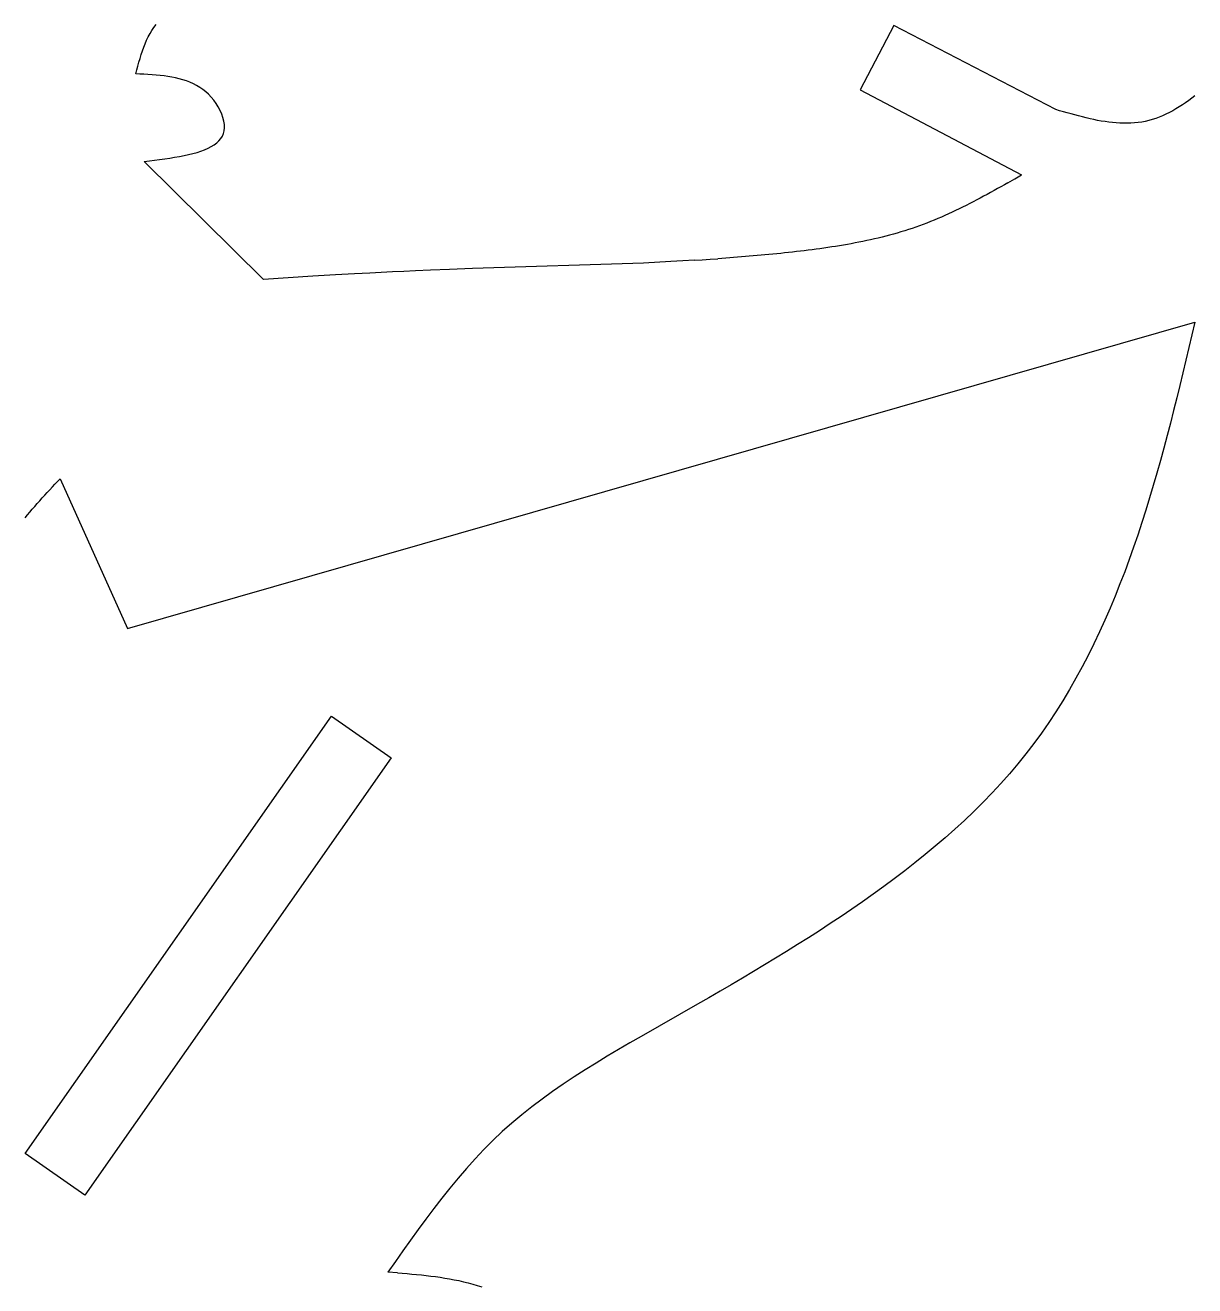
# Model space of a CAD drawing. Extents: x -3475 to 3475, y -2114 to 2114.
# Drawn here: x 2619.9 to 3083.5, y -1408.9 to -909.3 of the extents above; entities that cross this region are included whole.
import ezdxf

# ---------------------------------------------------------------- set-up
doc = ezdxf.new("R2010")
doc.units = 0
doc.header["$MEASUREMENT"] = 0
doc.layers.get('0').update_dxf_attribs({"linetype": 'CONTINUOUS'})

msp = doc.modelspace()

# ---------------------------------------------------------------- linework, layer by layer
for p, q in [((2670.92, -910.23), (2671.8, -909.11)), ((2668.02, -915.29), (2668.66, -913.95)), ((2668.66, -913.95), (2669.36, -912.66)), ((2669.36, -912.66), (2670.11, -911.42)), ((2670.11, -911.42), (2670.92, -910.23)), ((2964.23, -909.4), (2950.91, -934.98)), ((3028.36, -942.78), (2964.23, -909.4)), ((2666.34, -919.53), (2666.86, -918.09)), ((2666.86, -918.09), (2667.42, -916.67)), ((2667.42, -916.67), (2668.02, -915.29)), ((2664.5, -925.55), (2664.94, -924.02)), ((2664.94, -924.02), (2665.38, -922.51)), ((2665.38, -922.51), (2665.85, -921.01)), ((2665.85, -921.01), (2666.34, -919.53)), ((2663.67, -928.63), (2664.08, -927.09)), ((2665.29, -928.71), (2663.67, -928.63)), ((2664.08, -927.09), (2664.5, -925.55)), ((2666.92, -928.79), (2665.29, -928.71)), ((2668.53, -928.89), (2666.92, -928.79)), ((2670.14, -929), (2668.53, -928.89)), ((2671.74, -929.12), (2670.14, -929)), ((2673.33, -929.28), (2671.74, -929.12)), ((2674.9, -929.46), (2673.33, -929.28)), ((2676.44, -929.67), (2674.9, -929.46)), ((2677.97, -929.93), (2676.44, -929.67)), ((2679.48, -930.23), (2677.97, -929.93)), ((2680.95, -930.58), (2679.48, -930.23)), ((2682.4, -930.98), (2680.95, -930.58)), ((2683.81, -931.44), (2682.4, -930.98)), ((2685.19, -931.96), (2683.81, -931.44)), ((2686.52, -932.56), (2685.19, -931.96)), ((2687.82, -933.22), (2686.52, -932.56)), ((2689.08, -933.97), (2687.82, -933.22)), ((2690.28, -934.79), (2689.08, -933.97)), ((2691.44, -935.71), (2690.28, -934.79)), ((2692.55, -936.72), (2691.44, -935.71)), ((2693.6, -937.82), (2692.55, -936.72)), ((2694.6, -939.03), (2693.6, -937.82)), ((2695.52, -940.33), (2694.6, -939.03)), ((2950.91, -934.98), (3014.81, -968.69)), ((3081.09, -939.16), (3079.85, -940.06)), ((3082.31, -938.23), (3081.09, -939.16)), ((3083.52, -937.27), (3082.31, -938.23)), ((2696.37, -941.69), (2695.52, -940.33)), ((2697.12, -943.1), (2696.37, -941.69)), ((2697.75, -944.53), (2697.12, -943.1)), ((3029.88, -943.22), (3028.36, -942.78)), ((3031.39, -943.65), (3029.88, -943.22)), ((3032.9, -944.09), (3031.39, -943.65)), ((3034.42, -944.51), (3032.9, -944.09)), ((3073.4, -943.98), (3072.07, -944.63)), ((3074.72, -943.28), (3073.4, -943.98)), ((3076.02, -942.53), (3074.72, -943.28)), ((3077.31, -941.75), (3076.02, -942.53)), ((3078.59, -940.92), (3077.31, -941.75)), ((3079.85, -940.06), (3078.59, -940.92)), ((2698.27, -945.96), (2697.75, -944.53)), ((2698.64, -947.36), (2698.27, -945.96)), ((2698.86, -948.71), (2698.64, -947.36)), ((2698.9, -949.99), (2698.86, -948.71)), ((3035.93, -944.92), (3034.42, -944.51)), ((3037.44, -945.32), (3035.93, -944.92)), ((3038.95, -945.71), (3037.44, -945.32)), ((3040.45, -946.07), (3038.95, -945.71)), ((3041.95, -946.42), (3040.45, -946.07)), ((3043.45, -946.74), (3041.95, -946.42)), ((3044.94, -947.04), (3043.45, -946.74)), ((3046.43, -947.31), (3044.94, -947.04)), ((3047.92, -947.55), (3046.43, -947.31)), ((3049.4, -947.76), (3047.92, -947.55)), ((3050.87, -947.93), (3049.4, -947.76)), ((3052.34, -948.06), (3050.87, -947.93)), ((3053.8, -948.15), (3052.34, -948.06)), ((3055.26, -948.2), (3053.8, -948.15)), ((3056.71, -948.2), (3055.26, -948.2)), ((3058.15, -948.16), (3056.71, -948.2)), ((3059.59, -948.06), (3058.15, -948.16)), ((3061.01, -947.91), (3059.59, -948.06)), ((3062.43, -947.7), (3061.01, -947.91)), ((3063.84, -947.44), (3062.43, -947.7)), ((3065.24, -947.11), (3063.84, -947.44)), ((3066.62, -946.72), (3065.24, -947.11)), ((3068, -946.28), (3066.62, -946.72)), ((3069.37, -945.78), (3068, -946.28)), ((3070.73, -945.23), (3069.37, -945.78)), ((3072.07, -944.63), (3070.73, -945.23)), ((2697.43, -954.3), (2698.03, -953.34)), ((2698.03, -953.34), (2698.49, -952.3)), ((2698.49, -952.3), (2698.78, -951.19)), ((2698.78, -951.19), (2698.9, -949.99)), ((2689.54, -959.25), (2691, -958.7)), ((2691, -958.7), (2692.37, -958.11)), ((2692.37, -958.11), (2693.62, -957.47)), ((2693.62, -957.47), (2694.76, -956.77)), ((2694.76, -956.77), (2695.78, -956.01)), ((2695.78, -956.01), (2696.67, -955.19)), ((2696.67, -955.19), (2697.43, -954.3)), ((2667.02, -963.34), (2669.08, -963.09)), ((2714.28, -1010.05), (2667.02, -963.34)), ((2669.08, -963.09), (2671.13, -962.83)), ((2671.13, -962.83), (2673.17, -962.57)), ((2673.17, -962.57), (2675.18, -962.29)), ((2675.18, -962.29), (2677.16, -962)), ((2677.16, -962), (2679.11, -961.7)), ((2679.11, -961.7), (2681.01, -961.37)), ((2681.01, -961.37), (2682.85, -961.01)), ((2682.85, -961.01), (2684.63, -960.62)), ((2684.63, -960.62), (2686.35, -960.2)), ((2686.35, -960.2), (2687.99, -959.75)), ((2687.99, -959.75), (2689.54, -959.25)), ((3012.09, -970.24), (3014.81, -968.69)), ((3005.27, -974.11), (3003.9, -974.87)), ((3006.63, -973.34), (3005.27, -974.11)), ((3008, -972.57), (3006.63, -973.34)), ((3009.36, -971.8), (3008, -972.57)), ((3009.36, -971.8), (3012.09, -970.24)), ((2997.03, -978.6), (2995.64, -979.32)), ((2998.41, -977.86), (2997.03, -978.6)), ((2999.78, -977.12), (2998.41, -977.86)), ((3001.16, -976.38), (2999.78, -977.12)), ((3002.53, -975.63), (3001.16, -976.38)), ((3003.9, -974.87), (3002.53, -975.63)), ((2985.86, -984.12), (2984.44, -984.76)), ((2987.27, -983.47), (2985.86, -984.12)), ((2988.68, -982.8), (2987.27, -983.47)), ((2990.08, -982.13), (2988.68, -982.8)), ((2991.47, -981.44), (2990.08, -982.13)), ((2992.87, -980.74), (2991.47, -981.44)), ((2994.26, -980.04), (2992.87, -980.74)), ((2995.64, -979.32), (2994.26, -980.04)), ((2974.38, -988.83), (2972.92, -989.35)), ((2975.84, -988.3), (2974.38, -988.83)), ((2977.29, -987.75), (2975.84, -988.3)), ((2978.73, -987.18), (2977.29, -987.75)), ((2980.17, -986.6), (2978.73, -987.18)), ((2981.6, -986), (2980.17, -986.6)), ((2983.02, -985.39), (2981.6, -986)), ((2984.44, -984.76), (2983.02, -985.39)), ((2956.48, -994.03), (2954.96, -994.38)), ((2958, -993.68), (2956.48, -994.03)), ((2959.52, -993.31), (2958, -993.68)), ((2961.03, -992.92), (2959.52, -993.31)), ((2962.53, -992.53), (2961.03, -992.92)), ((2964.03, -992.12), (2962.53, -992.53)), ((2965.53, -991.69), (2964.03, -992.12)), ((2967.02, -991.25), (2965.53, -991.69)), ((2968.5, -990.8), (2967.02, -991.25)), ((2969.98, -990.33), (2968.5, -990.8)), ((2971.46, -989.85), (2969.98, -990.33)), ((2972.92, -989.35), (2971.46, -989.85)), ((2925.57, -999.08), (2924.02, -999.25)), ((2927.13, -998.9), (2925.57, -999.08)), ((2928.69, -998.71), (2927.13, -998.9)), ((2930.25, -998.52), (2928.69, -998.71)), ((2931.8, -998.32), (2930.25, -998.52)), ((2933.36, -998.12), (2931.8, -998.32)), ((2934.91, -997.91), (2933.36, -998.12)), ((2936.47, -997.69), (2934.91, -997.91)), ((2938.02, -997.46), (2936.47, -997.69)), ((2939.57, -997.23), (2938.02, -997.46)), ((2941.12, -996.99), (2939.57, -997.23)), ((2942.67, -996.74), (2941.12, -996.99)), ((2944.22, -996.48), (2942.67, -996.74)), ((2945.76, -996.21), (2944.22, -996.48)), ((2947.3, -995.93), (2945.76, -996.21)), ((2948.84, -995.64), (2947.3, -995.93)), ((2950.37, -995.34), (2948.84, -995.64)), ((2951.91, -995.03), (2950.37, -995.34)), ((2953.44, -994.71), (2951.91, -995.03)), ((2954.96, -994.38), (2953.44, -994.71)), ((2864.97, -1003.62), (2797.13, -1005.81)), ((2875.84, -1003.02), (2864.97, -1003.62)), ((2880.5, -1002.75), (2875.84, -1003.02)), ((2885.15, -1002.46), (2880.5, -1002.75)), ((2885.15, -1002.46), (2888.26, -1002.27)), ((2888.26, -1002.27), (2891.36, -1002.07)), ((2891.36, -1002.07), (2894.47, -1001.86)), ((2896.02, -1001.75), (2894.47, -1001.86)), ((2897.58, -1001.64), (2896.02, -1001.75)), ((2899.13, -1001.52), (2897.58, -1001.64)), ((2900.68, -1001.41), (2899.13, -1001.52)), ((2902.24, -1001.29), (2900.68, -1001.41)), ((2903.79, -1001.16), (2902.24, -1001.29)), ((2905.35, -1001.04), (2903.79, -1001.16)), ((2906.9, -1000.91), (2905.35, -1001.04)), ((2908.46, -1000.78), (2906.9, -1000.91)), ((2910.01, -1000.64), (2908.46, -1000.78)), ((2911.57, -1000.5), (2910.01, -1000.64)), ((2913.12, -1000.36), (2911.57, -1000.5)), ((2914.68, -1000.22), (2913.12, -1000.36)), ((2916.23, -1000.07), (2914.68, -1000.22)), ((2917.79, -999.91), (2916.23, -1000.07)), ((2919.35, -999.75), (2917.79, -999.91)), ((2920.9, -999.59), (2919.35, -999.75)), ((2922.46, -999.42), (2920.9, -999.59)), ((2924.02, -999.25), (2922.46, -999.42)), ((2733.85, -1008.85), (2714.28, -1010.05)), ((2742.89, -1008.31), (2733.85, -1008.85)), ((2750.42, -1007.89), (2742.89, -1008.31)), ((2756.44, -1007.56), (2750.42, -1007.89)), ((2760.96, -1007.33), (2756.44, -1007.56)), ((2765.48, -1007.1), (2760.96, -1007.33)), ((2770, -1006.89), (2765.48, -1007.1)), ((2774.52, -1006.69), (2770, -1006.89)), ((2780.55, -1006.44), (2774.52, -1006.69)), ((2788.09, -1006.14), (2780.55, -1006.44)), ((2797.13, -1005.81), (2788.09, -1006.14)), ((2660.37, -1148.41), (3083.45, -1027.09)), ((3083.45, -1027.09), (3079.93, -1042.08)), ((3079.93, -1042.08), (3078.74, -1047.07)), ((3078.74, -1047.07), (3077.54, -1052.06)), ((3077.54, -1052.06), (3076.32, -1057.04)), ((3076.32, -1057.04), (3075.08, -1062.02)), ((3075.08, -1062.02), (3073.82, -1067)), ((3073.82, -1067), (3072.53, -1071.96)), ((3072.53, -1071.96), (3071.21, -1076.92)), ((3071.21, -1076.92), (3069.86, -1081.87)), ((3069.86, -1081.87), (3068.48, -1086.82)), ((3068.48, -1086.82), (3067.05, -1091.75)), ((2628.63, -1094.51), (2629.64, -1093.42)), ((2629.64, -1093.42), (2630.65, -1092.33)), ((2630.65, -1092.33), (2631.66, -1091.25)), ((2633.7, -1089.08), (2631.66, -1091.25)), ((2633.7, -1089.08), (2660.37, -1148.41)), ((3067.05, -1091.75), (3065.58, -1096.67)), ((2623.66, -1100.01), (2624.64, -1098.9)), ((2624.64, -1098.9), (2625.63, -1097.79)), ((2625.63, -1097.79), (2626.62, -1096.69)), ((2626.62, -1096.69), (2627.62, -1095.6)), ((2627.62, -1095.6), (2628.63, -1094.51)), ((3065.58, -1096.67), (3064.07, -1101.58)), ((2619.83, -1104.53), (2620.77, -1103.39)), ((2620.77, -1103.39), (2621.72, -1102.26)), ((2621.72, -1102.26), (2622.69, -1101.13)), ((2622.69, -1101.13), (2623.66, -1100.01)), ((3064.07, -1101.58), (3062.51, -1106.48)), ((3062.51, -1106.48), (3060.89, -1111.37)), ((3060.89, -1111.37), (3059.22, -1116.24)), ((3059.22, -1116.24), (3057.49, -1121.1)), ((3057.49, -1121.1), (3055.7, -1125.94)), ((3055.7, -1125.94), (3053.84, -1130.76)), ((3053.84, -1130.76), (3051.92, -1135.56)), ((3051.92, -1135.56), (3049.92, -1140.33)), ((3049.92, -1140.33), (3047.86, -1145.07)), ((3047.86, -1145.07), (3045.72, -1149.78)), ((3045.72, -1149.78), (3043.5, -1154.44)), ((3043.5, -1154.44), (3041.2, -1159.06)), ((3038.82, -1163.64), (3036.36, -1168.17)), ((3041.2, -1159.06), (3038.82, -1163.64)), ((3036.36, -1168.17), (3033.81, -1172.64)), ((3033.81, -1172.64), (3031.17, -1177.05)), ((3031.17, -1177.05), (3028.44, -1181.4)), ((2619.92, -1356.42), (2741.26, -1183.13)), ((2741.26, -1183.13), (2764.89, -1199.68)), ((3028.44, -1181.4), (3025.62, -1185.69)), ((3025.62, -1185.69), (3022.7, -1189.9)), ((3022.7, -1189.9), (3019.68, -1194.04)), ((3016.56, -1198.11), (3013.34, -1202.09)), ((3019.68, -1194.04), (3016.56, -1198.11)), ((2764.89, -1199.68), (2643.55, -1372.97)), ((3013.34, -1202.09), (3010.03, -1206)), ((3010.03, -1206), (3006.62, -1209.84)), ((3003.13, -1213.6), (2999.55, -1217.29)), ((3006.62, -1209.84), (3003.13, -1213.6)), ((2999.55, -1217.29), (2995.9, -1220.91)), ((2995.9, -1220.91), (2992.17, -1224.47)), ((2988.37, -1227.96), (2984.51, -1231.38)), ((2992.17, -1224.47), (2988.37, -1227.96)), ((2984.51, -1231.38), (2980.59, -1234.74)), ((2976.61, -1238.05), (2972.58, -1241.29)), ((2980.59, -1234.74), (2976.61, -1238.05)), ((2972.58, -1241.29), (2968.5, -1244.48)), ((2964.38, -1247.62), (2960.23, -1250.7)), ((2968.5, -1244.48), (2964.38, -1247.62)), ((2956.03, -1253.73), (2951.81, -1256.72)), ((2960.23, -1250.7), (2956.03, -1253.73)), ((2951.81, -1256.72), (2947.56, -1259.65)), ((2943.29, -1262.54), (2939, -1265.39)), ((2947.56, -1259.65), (2943.29, -1262.54)), ((2934.7, -1268.2), (2930.38, -1270.97)), ((2939, -1265.39), (2934.7, -1268.2)), ((2926.04, -1273.71), (2921.69, -1276.41)), ((2930.38, -1270.97), (2926.04, -1273.71)), ((2921.69, -1276.41), (2917.32, -1279.09)), ((2912.94, -1281.74), (2908.55, -1284.37)), ((2917.32, -1279.09), (2912.94, -1281.74)), ((2904.14, -1286.98), (2899.72, -1289.58)), ((2908.55, -1284.37), (2904.14, -1286.98)), ((2895.29, -1292.16), (2890.85, -1294.73)), ((2899.72, -1289.58), (2895.29, -1292.16)), ((2886.4, -1297.29), (2864.02, -1310.09)), ((2890.85, -1294.73), (2886.4, -1297.29)), ((2859.54, -1312.68), (2855.07, -1315.29)), ((2864.02, -1310.09), (2859.54, -1312.68)), ((2850.62, -1317.94), (2846.19, -1320.62)), ((2855.07, -1315.29), (2850.62, -1317.94)), ((2841.81, -1323.35), (2837.47, -1326.14)), ((2846.19, -1320.62), (2841.81, -1323.35)), ((2837.47, -1326.14), (2833.18, -1328.99)), ((2828.95, -1331.91), (2824.79, -1334.9)), ((2833.18, -1328.99), (2828.95, -1331.91)), ((2820.71, -1337.98), (2816.71, -1341.15)), ((2824.79, -1334.9), (2820.71, -1337.98)), ((2816.71, -1341.15), (2812.8, -1344.42)), ((2809, -1347.8), (2805.3, -1351.3)), ((2812.8, -1344.42), (2809, -1347.8)), ((2805.3, -1351.3), (2801.7, -1354.9)), ((2643.55, -1372.97), (2619.92, -1356.42)), ((2798.2, -1358.6), (2794.78, -1362.39)), ((2801.7, -1354.9), (2798.2, -1358.6)), ((2794.78, -1362.39), (2791.44, -1366.27)), ((2791.44, -1366.27), (2788.18, -1370.22)), ((2788.18, -1370.22), (2784.97, -1374.24)), ((2781.82, -1378.31), (2778.72, -1382.44)), ((2784.97, -1374.24), (2781.82, -1378.31)), ((2778.72, -1382.44), (2775.65, -1386.61)), ((2775.65, -1386.61), (2772.62, -1390.81)), ((2772.62, -1390.81), (2769.61, -1395.03)), ((2769.61, -1395.03), (2766.62, -1399.28)), ((2766.62, -1399.28), (2763.63, -1403.53)), ((2767.43, -1403.8), (2763.63, -1403.53)), ((2767.43, -1403.8), (2769.33, -1403.94)), ((2769.33, -1403.94), (2771.23, -1404.09)), ((2771.23, -1404.09), (2773.12, -1404.25)), ((2773.12, -1404.25), (2775.01, -1404.43)), ((2775.01, -1404.43), (2776.9, -1404.61)), ((2776.9, -1404.61), (2778.79, -1404.81)), ((2778.79, -1404.81), (2780.66, -1405.03)), ((2780.66, -1405.03), (2782.54, -1405.27)), ((2782.54, -1405.27), (2784.41, -1405.54)), ((2784.41, -1405.54), (2786.27, -1405.83)), ((2786.27, -1405.83), (2788.12, -1406.14)), ((2788.12, -1406.14), (2789.97, -1406.49)), ((2789.97, -1406.49), (2791.81, -1406.87)), ((2791.81, -1406.87), (2793.64, -1407.29)), ((2793.64, -1407.29), (2795.46, -1407.74)), ((2795.46, -1407.74), (2797.28, -1408.23)), ((2797.28, -1408.23), (2799.08, -1408.76)), ((2799.08, -1408.76), (2800.87, -1409.34))]:
    msp.add_line(p, q)

doc.saveas('drawing.dxf')
